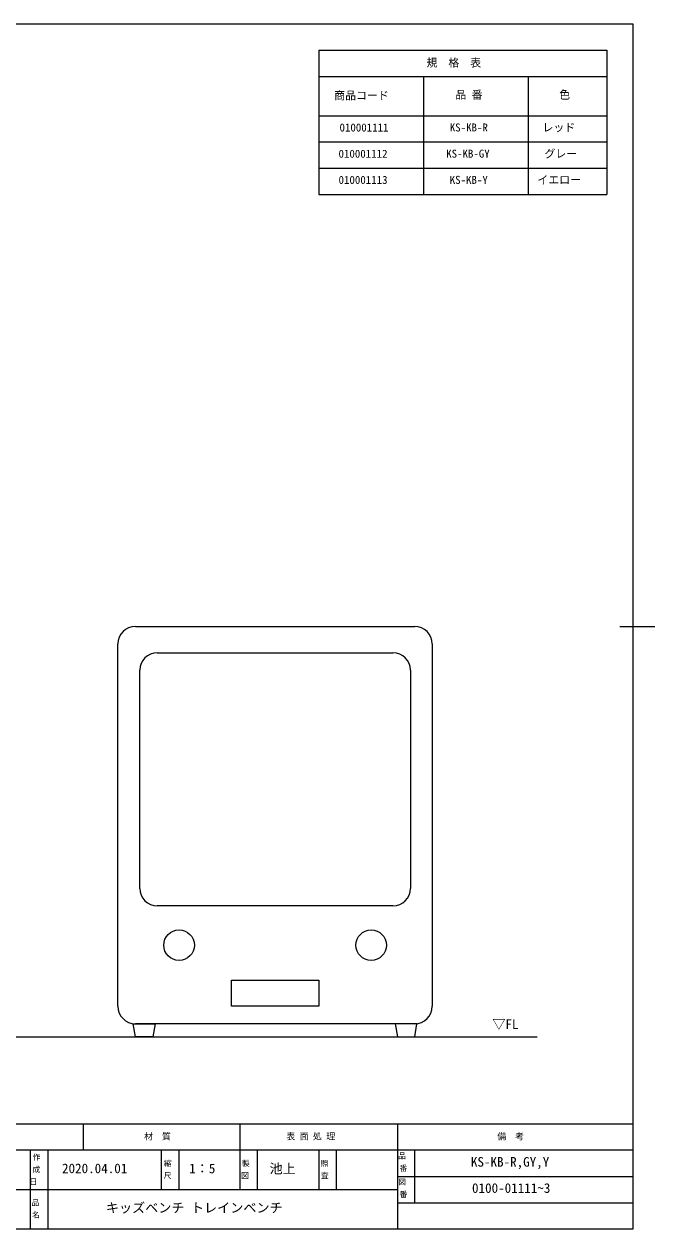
# Model space of a CAD drawing. Units: millimetres, scale not verified. Extents: x -203 to 203, y -143 to 143.
# Drawn here: x 58.5 to 203, y -138 to 138 of the extents above; entities that cross this region are included whole.
import ezdxf
from ezdxf.enums import TextEntityAlignment as Align

# ---------------------------------------------------------------- set-up
doc = ezdxf.new("R2010")
doc.units = ezdxf.units.MM
doc.header["$LTSCALE"] = 0.5
for name, color, linetype, lineweight in [('0-1_DIMENSION_LINES$02_DIMENSI', 7, 'Continuous', 25), ('0-3_DIMENSION_LINES$03_LINES', 7, 'Continuous', 18), ('0-5_図面_FORMAT$03_TEXT', 7, 'Continuous', 18), ('0-6_図面_FORMAT$01_WAKU$OUT_LINE', 6, 'Continuous', 18), ('0-7_図面_FORMAT$01_WAKU$SUB_LINE', 7, 'Continuous', 18)]:
    doc.layers.add(name, color=color, linetype=linetype, lineweight=lineweight)
doc.styles.add('ＭＳ ゴシック', font='')
doc.styles.get('ＭＳ ゴシック').set_extended_font_data('MS Gothic')

# ---------------------------------------------------------------- blocks, each defined once
blk = doc.blocks.new('_X22')
at = {"layer": '0-5_図面_FORMAT$03_TEXT', "style": 'ＭＳ ゴシック'}
for s, p in [('作', (540.875, 51.813)), ('成', (540.801, 46.191)), ('日', (539.482, 40.568))]:
    blk.add_text(s, height=2.566, dxfattribs=at).set_placement(p, align=Align.BOTTOM_LEFT)
blk = doc.blocks.new('_X19')
at = {"layer": '0-5_図面_FORMAT$03_TEXT', "style": 'ＭＳ ゴシック'}
for s, p in [('品', (540.35, 31.002)), ('名', (540.651, 25.38))]:
    blk.add_text(s, height=2.566, dxfattribs=at).set_placement(p, align=Align.BOTTOM_LEFT)
blk = doc.blocks.new('_X18')
at = {"layer": '0-5_図面_FORMAT$03_TEXT', "style": 'ＭＳ ゴシック'}
for s, p in [('縮', (601.025, 49.002)), ('尺', (600.952, 43.38))]:
    blk.add_text(s, height=2.566, dxfattribs=at).set_placement(p, align=Align.BOTTOM_LEFT)
blk = doc.blocks.new('_X17')
at = {"layer": '0-5_図面_FORMAT$03_TEXT', "style": 'ＭＳ ゴシック'}
for s, p in [('製', (636.801, 49.002)), ('図', (636.385, 43.38))]:
    blk.add_text(s, height=2.566, dxfattribs=at).set_placement(p, align=Align.BOTTOM_LEFT)
blk = doc.blocks.new('_X16')
at = {"layer": '0-5_図面_FORMAT$03_TEXT', "style": 'ＭＳ ゴシック'}
for s, p in [('照', (672.836, 49.002)), ('査', (672.987, 43.38))]:
    blk.add_text(s, height=2.566, dxfattribs=at).set_placement(p, align=Align.BOTTOM_LEFT)
blk = doc.blocks.new('_X15')
at = {"layer": '0-5_図面_FORMAT$03_TEXT', "style": 'ＭＳ ゴシック'}
for s, p in [('品', (708.38, 52.399)), ('番', (708.982, 46.777))]:
    blk.add_text(s, height=2.566, dxfattribs=at).set_placement(p, align=Align.BOTTOM_LEFT)
blk = doc.blocks.new('_X14')
at = {"layer": '0-5_図面_FORMAT$03_TEXT', "style": 'ＭＳ ゴシック'}
for s, p in [('図', (708.415, 40.399)), ('番', (708.982, 34.777))]:
    blk.add_text(s, height=2.566, dxfattribs=at).set_placement(p, align=Align.BOTTOM_LEFT)

msp = doc.modelspace()

# ---------------------------------------------------------------- linework, layer by layer
at = {"layer": '0-3_DIMENSION_LINES$03_LINES'}
for p, q in [((84, 0), (148, 0)), ((80, -87), (80, -4)), ((152, -4), (152, -87)), ((89, -6), (143, -6)), ((85, -60), (85, -10)), ((147, -10), (147, -60)), ((143, -64), (89, -64)), ((148, -91), (84, -91)), ((-174, -94), (176, -94))]:
    msp.add_line(p, q, dxfattribs=at)
for points in [[(106, -81), (126, -81), (126, -87), (106, -87)], [(88, -94), (84, -94), (83.5, -91), (88.5, -91)], [(144, -94), (148, -94), (148.5, -91), (143.5, -91)]]:
    msp.add_lwpolyline(points, close=True, dxfattribs=at)
for centre in [(94, -73), (138, -73)]:
    msp.add_circle(centre, 3.5, dxfattribs=at)
for centre, start, end in [((84, -4), 90, 180), ((148, -4), 0, 90), ((89, -10), 90, 180), ((143, -10), 0, 90), ((89, -60), 180, 270), ((143, -60), 270, 360), ((84, -87), 180, 270), ((148, -87), 270, 360)]:
    msp.add_arc(centre, 4, start, end, dxfattribs=at)
at = {"layer": '0-6_図面_FORMAT$01_WAKU$OUT_LINE'}
for p, q in [((198, 138), (-198, 138)), ((198, -138), (198, 138)), ((126, 132), (126, 99)), ((126, 126), (192, 126)), ((126, 117), (192, 117)), ((126, 99), (192, 99)), ((195, 0), (203, 0)), ((198, -114), (-198, -114)), ((198, -120), (-78, -120)), ((-198, -138), (198, -138))]:
    msp.add_line(p, q, dxfattribs=at)
msp.add_lwpolyline([(126, 132), (192, 132), (192, 99)], dxfattribs=at)
at = {"layer": '0-7_図面_FORMAT$01_WAKU$SUB_LINE'}
for p, q in [((150, 126), (150, 99)), ((174, 126), (174, 99)), ((126, 111), (192, 111)), ((126, 105), (192, 105)), ((72, -114), (72, -120)), ((108, -129), (108, -114)), ((144, -114), (144, -138)), ((60, -138), (60, -120)), ((64, -138), (64, -120)), ((90, -129), (90, -120)), ((94, -129), (94, -120)), ((112, -129), (112, -120)), ((126, -120), (126, -129)), ((130, -120), (130, -129)), ((148, -132), (148, -120)), ((144, -126), (198, -126)), ((12, -129), (144, -129)), ((144, -132), (198, -132))]:
    msp.add_line(p, q, dxfattribs=at)

# ---------------------------------------------------------------- block references
at = {"layer": '0-5_図面_FORMAT$03_TEXT', "xscale": 0.5, "yscale": 0.5}
for name in ['_X22', '_X15', '_X18', '_X17', '_X16', '_X14', '_X19']:
    msp.add_blockref(name, (-210, -148.5), dxfattribs=at)

# ---------------------------------------------------------------- texts
at = {"layer": '0-1_DIMENSION_LINES$02_DIMENSI', "style": 'ＭＳ ゴシック'}
msp.add_text('▽FL', height=2.199, dxfattribs=at).set_placement((165.7675, -92.8477), align=Align.BOTTOM_LEFT)
at = {"layer": '0-5_図面_FORMAT$03_TEXT', "style": 'ＭＳ ゴシック'}
for s, height, p in [('規\u3000格\u3000表', 1.833, (150.6903, 127.6788)), ('商品コード', 1.833, (129.5465, 120.1788)), ('品 番', 1.833, (157.2692, 120.3401)), ('色', 1.833, (181.0689, 120.3401)), ('010001111', 1.833, (130.7536, 112.8387)), ('KS-KB-R', 1.833, (156.0044, 112.8517)), ('レッド', 1.833, (177.2614, 112.8459)), ('010001112', 1.833, (130.5261, 106.8387)), ('KS-KB-GY', 1.833, (155.1857, 106.8517)), ('グレー', 1.833, (177.7026, 106.8459)), ('010001113', 1.833, (130.5323, 100.8387)), ('KS-KB-Y', 1.833, (155.9982, 100.8517)), ('イエロー', 1.833, (176.0689, 100.8459)), ('材\u3000質', 1.466, (85.975, -117.9799)), ('表 面 処 理', 1.466, (118.573, -117.9799)), ('備\u3000考', 1.466, (166.8886, -117.9799)), ('2020.04.01', 2.199, (67.1867, -125.8936)), ('1：5', 2.199, (96.3218, -125.9023)), ('池上', 2.199, (114.7187, -125.9459)), ('KS-KB-R,GY,Y', 2.199, (160.8531, -124.4023)), ('0100-01111~3', 2.199, (161.1051, -130.4023)), ('キッズベンチ トレインベンチ', 2.199, (77.2391, -134.9198))]:
    msp.add_text(s, height=height, dxfattribs=at).set_placement(p, align=Align.BOTTOM_LEFT)

doc.saveas('drawing.dxf')
